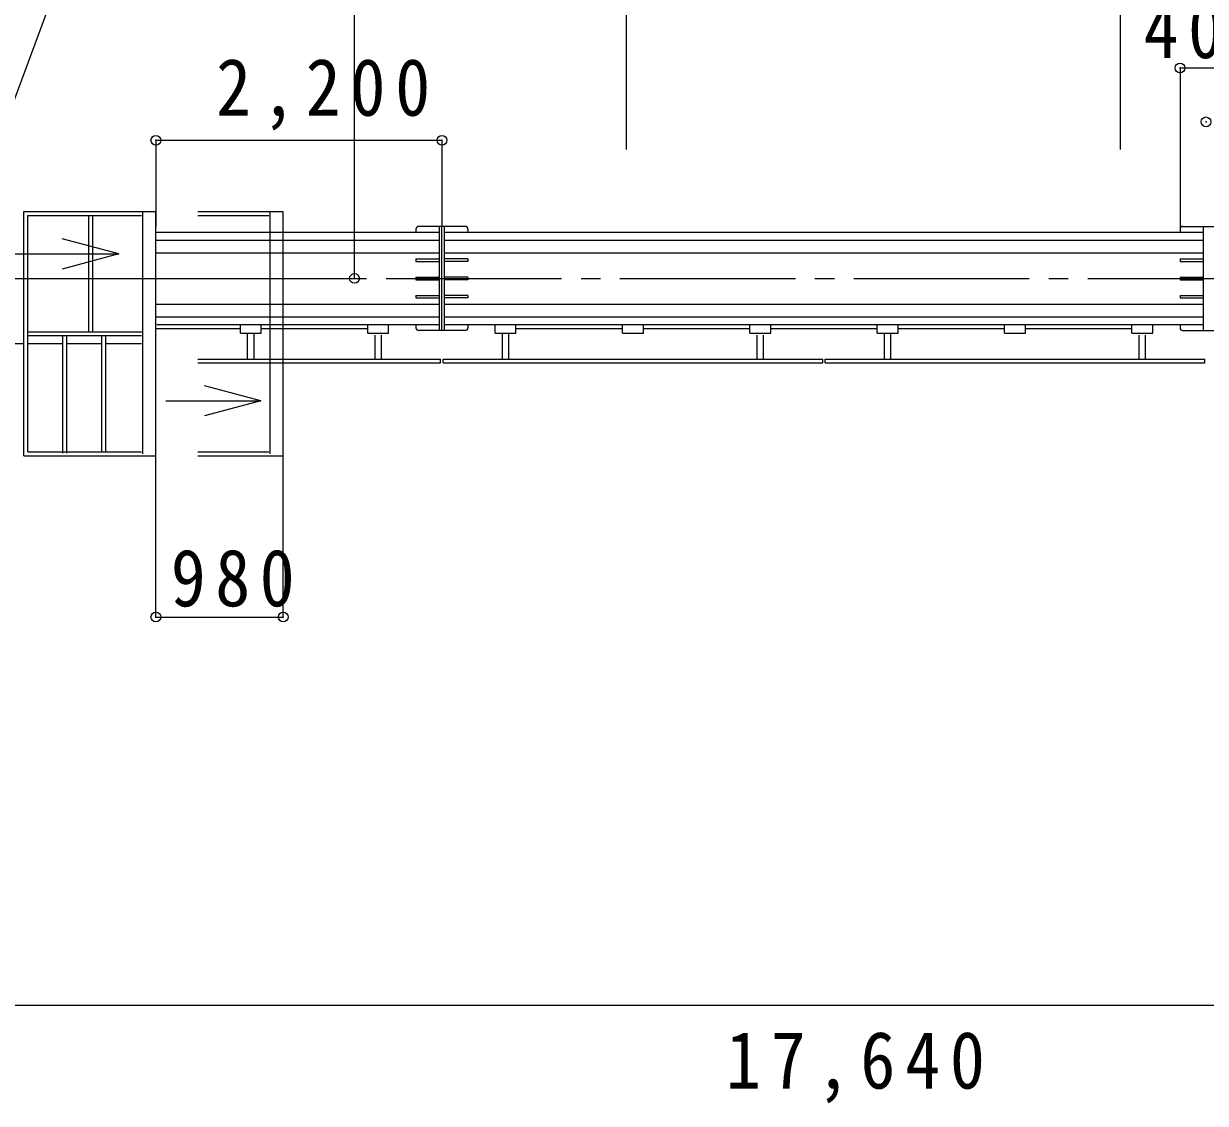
# Model space of a CAD drawing. Units: millimetres at full size, sheet at 1:150; details may follow other scales. Extents: x -30700 to 29919, y -306531 to 293469.
# Drawn here: x 1370 to 10464, y -10744 to -2436 of the extents above; entities that cross this region are included whole.
import ezdxf

# ---------------------------------------------------------------- set-up
doc = ezdxf.new("R2010")
doc.units = ezdxf.units.MM
doc.header["$LTSCALE"] = 150
doc.header["$PDMODE"] = 32
doc.header["$PDSIZE"] = 75
doc.linetypes.add('CHAIN2', pattern=[12, 9, -1, 1, -1])
doc.layers.add('1-1', color=7, linetype='Continuous', lineweight=9)
doc.layers.add('1-2', color=4, linetype='Continuous', lineweight=9)
doc.styles.add('ＭＳ ゴシック', font='')
doc.styles.get('ＭＳ ゴシック').set_extended_font_data('MS Gothic')

msp = doc.modelspace()

# ---------------------------------------------------------------- linework, layer by layer
at = {"layer": '1-1'}
for p, q in [((1372.7, -5761.6), (1372.7, -3881.6)), ((1372.7, -3881.6), (2387.7, -3881.6)), ((2287.7, -5746.6), (2287.7, -3884.8)), ((2387.7, -5761.6), (2387.7, -3881.6)), ((1402.7, -5731.6), (1402.7, -3911.6)), ((1402.7, -3911.6), (2277.9, -3911.6)), ((1872.7, -4806.5), (1872.7, -3916)), ((1902.7, -4807.2), (1902.7, -3916)), ((4769.2, -3996.6), (4409.2, -3996.6)), ((4570.2, -4796.6), (4570.2, -3996.6)), ((4589.2, -4793.8), (4589.2, -3996.8)), ((4608.2, -4796.6), (4608.2, -3996.6)), ((4608.2, -4796.6), (4608.2, -3996.6)), ((10289.2, -3996.6), (10649.2, -3996.6)), ((10450.2, -4796.6), (10450.2, -3996.6)), ((10450.2, -4796.6), (10450.2, -3996.6)), ((10450.2, -4796.6), (10450.2, -3996.6)), ((2101.6, -4208.2), (1666.9, -4091.8)), ((2387.7, -4041), (4567.5, -4041)), ((4389.2, -4016.6), (4389.2, -4042.3)), ((4609, -4041), (10448.1, -4041)), ((4789.2, -4016.6), (4789.2, -4042.3)), ((10269.2, -4016.6), (10269.2, -4042.3)), ((2387.7, -4101.6), (4567.3, -4101.6)), ((4611.3, -4101.6), (10450.1, -4101.6)), ((2101.6, -4208.2), (1666.9, -4324.7)), ((4565.4, -4202.4), (2388.3, -4202.4)), ((4389.2, -4246.6), (4389.2, -4266.6)), ((4389.2, -4246.6), (4569, -4246.6)), ((4389.2, -4266.6), (4569.8, -4266.6)), ((4789.2, -4266.6), (4608.7, -4266.6)), ((10450.1, -4202.4), (4609.4, -4202.4)), ((4789.2, -4246.6), (4609.4, -4246.6)), ((4789.2, -4246.6), (4789.2, -4266.6)), ((10269.2, -4246.6), (10269.2, -4266.6)), ((10269.2, -4246.6), (10449, -4246.6)), ((10269.2, -4266.6), (10449.8, -4266.6)), ((4389.2, -4386.6), (4389.2, -4406.6)), ((4389.2, -4386.6), (4569.8, -4386.6)), ((4389.2, -4406.6), (4570.5, -4406.6)), ((4789.2, -4406.6), (4608, -4406.6)), ((4789.2, -4386.6), (4608.7, -4386.6)), ((4789.2, -4386.6), (4789.2, -4406.6)), ((10269.2, -4386.6), (10269.2, -4406.6)), ((10269.2, -4386.6), (10449.8, -4386.6)), ((10269.2, -4406.6), (10450.5, -4406.6)), ((4389.2, -4526.6), (4389.2, -4546.6)), ((4389.2, -4526.6), (4570.2, -4526.6)), ((4389.2, -4546.6), (4569.8, -4546.6)), ((4789.2, -4526.6), (4608.2, -4526.6)), ((4789.2, -4546.6), (4608.7, -4546.6)), ((4789.2, -4526.6), (4789.2, -4546.6)), ((10269.2, -4526.6), (10269.2, -4546.6)), ((10269.2, -4526.6), (10450.2, -4526.6)), ((10269.2, -4546.6), (10449.8, -4546.6)), ((4567.3, -4596.5), (2388.3, -4596.5)), ((10450.1, -4596.5), (4609.4, -4596.5)), ((2388.3, -4691.6), (4569.1, -4691.6)), ((4609.4, -4691.6), (10450.1, -4691.6)), ((1402.7, -4806.6), (2283.1, -4806.6)), ((2385.5, -4782.2), (3035.8, -4782.2)), ((2395.1, -4752.2), (4567.5, -4752.2)), ((2395.1, -4782.2), (3035.1, -4782.2)), ((3039.2, -4816.6), (3039.2, -4753.9)), ((3039.2, -4816.6), (3039.2, -4753.9)), ((3039.2, -4816.6), (3199.2, -4816.6)), ((3039.2, -4816.6), (3199.2, -4816.6)), ((3094.2, -5013.9), (3094.2, -4818.7)), ((3144.2, -5013.9), (3144.2, -4818.7)), ((3198.3, -4782.2), (4008.4, -4782.2)), ((3199.2, -4816.6), (3199.2, -4753.9)), ((3199.2, -4816.6), (3199.2, -4753.9)), ((3199.4, -4782.2), (4017.7, -4782.2)), ((4019.2, -4816.6), (4019.2, -4753.9)), ((4019.2, -4816.6), (4019.2, -4753.9)), ((4019.2, -4816.6), (4179.2, -4816.6)), ((4019.2, -4816.6), (4179.2, -4816.6)), ((4179.2, -4816.6), (4179.2, -4753.9)), ((4179.2, -4816.6), (4179.2, -4753.9)), ((4389.2, -4752.3), (4389.2, -4776.6)), ((4769.2, -4796.6), (4409.2, -4796.6)), ((4609, -4752.2), (10450.1, -4752.2)), ((4789.2, -4752.3), (4789.2, -4776.6)), ((4999.2, -4816.6), (4999.2, -4753.9)), ((4999.2, -4816.6), (4999.2, -4753.9)), ((4999.2, -4816.6), (4999.2, -4753.9)), ((4999.2, -4816.6), (5159.2, -4816.6)), ((4999.2, -4816.6), (5159.2, -4816.6)), ((4999.2, -4816.6), (5159.2, -4816.6)), ((5159.2, -4816.6), (5159.2, -4753.9)), ((5159.2, -4816.6), (5159.2, -4753.9)), ((5159.2, -4816.6), (5159.2, -4753.9)), ((5160.9, -4782.2), (5975.8, -4782.2)), ((5979.2, -4816.6), (5979.2, -4753.9)), ((5979.2, -4816.6), (6139.2, -4816.6)), ((6139.2, -4816.6), (6139.2, -4753.9)), ((6139.4, -4782.2), (6957.7, -4782.2)), ((6959.2, -4816.6), (6959.2, -4753.9)), ((6959.2, -4816.6), (7119.2, -4816.6)), ((7116.2, -4782.2), (7938.6, -4782.2)), ((7119.2, -4816.6), (7119.2, -4753.9)), ((7939.2, -4816.6), (7939.2, -4753.9)), ((7939.2, -4816.6), (7939.2, -4753.9)), ((7939.2, -4816.6), (8099.2, -4816.6)), ((7939.2, -4816.6), (8099.2, -4816.6)), ((8095.3, -4782.2), (8918.3, -4782.2)), ((8099.2, -4816.6), (8099.2, -4753.9)), ((8099.2, -4816.6), (8099.2, -4753.9)), ((8100.9, -4782.2), (8915.8, -4782.2)), ((8919.2, -4816.6), (8919.2, -4753.9)), ((8919.2, -4816.6), (8919.2, -4753.9)), ((8919.2, -4816.6), (9079.2, -4816.6)), ((8919.2, -4816.6), (9079.2, -4816.6)), ((9079.2, -4816.6), (9079.2, -4753.9)), ((9079.2, -4816.6), (9079.2, -4753.9)), ((9079.4, -4782.2), (9897.7, -4782.2)), ((9090.8, -4782.2), (9898.1, -4782.2)), ((9899.2, -4816.6), (9899.2, -4753.9)), ((9899.2, -4816.6), (9899.2, -4753.9)), ((9899.2, -4816.6), (10059.2, -4816.6)), ((9899.2, -4816.6), (10059.2, -4816.6)), ((10059.2, -4816.6), (10059.2, -4753.9)), ((10059.2, -4816.6), (10059.2, -4753.9)), ((10269.2, -4752.3), (10269.2, -4776.6)), ((10289.2, -4796.6), (10649.2, -4796.6)), ((199.6, -4896.6), (1372.7, -4896.6)), ((1402.7, -4836.6), (2277.9, -4836.6)), ((1402.7, -4896.6), (1664.2, -4896.6)), ((1672.7, -5741.4), (1672.7, -4836.5)), ((1702.7, -5741.4), (1702.7, -4836.5)), ((1705.8, -4896.6), (1965.9, -4896.6)), ((1972.7, -5731), (1972.7, -4837.3)), ((2002.2, -4896.6), (2277.9, -4896.6)), ((2002.7, -5731), (2002.7, -4841.7)), ((4074.2, -5011.9), (4074.2, -4834.2)), ((4124.2, -5011.9), (4124.2, -4834.2)), ((5054.2, -5011.9), (5054.2, -4824.9)), ((5054.2, -5011.9), (5054.2, -4824.9)), ((5104.2, -5011.9), (5104.2, -4824.9)), ((5104.2, -5011.9), (5104.2, -4824.9)), ((7014.2, -5011.9), (7014.2, -4834.2)), ((7064.2, -5011.9), (7064.2, -4834.2)), ((7994.2, -5011.9), (7994.2, -4824.9)), ((8044.2, -5011.9), (8044.2, -4824.9)), ((9954.2, -5011.9), (9954.2, -4834.2)), ((10004.2, -5011.9), (10004.2, -4834.2)), ((2711.3, -5016.6), (4579.2, -5016.6)), ((2711.3, -5046.6), (4579.2, -5046.6)), ((4579.2, -5046.6), (4579.2, -5016.6)), ((4599.2, -5046.6), (4599.2, -5016.6)), ((4599.2, -5016.6), (7519.2, -5016.6)), ((4599.2, -5046.6), (4599.2, -5016.6)), ((4599.2, -5046.6), (7519.2, -5046.6)), ((7519.2, -5046.6), (7519.2, -5016.6)), ((7539.2, -5046.6), (7539.2, -5016.6)), ((7539.2, -5016.6), (10459.2, -5016.6)), ((7539.2, -5046.6), (10459.2, -5046.6)), ((10459.2, -5046.6), (10459.2, -5016.6)), ((10459.2, -5046.6), (10459.2, -5016.6)), ((1372.7, -5761.6), (2387.7, -5761.6)), ((1402.7, -5731.6), (2277.9, -5731.6))]:
    msp.add_line(p, q, dxfattribs=at)
at = {"layer": '1-1', "color": 4, "linetype": 'CHAIN2'}
msp.add_line((-30040.5, -4396.6), (17961.5, -4396.6), dxfattribs=at)
at = {"layer": '1-1'}
msp.add_lwpolyline([(2498.5, 220.3), (856, -4208.2), (2101.6, -4208.2)], dxfattribs=at)
for centre, start, end in [((4409.2, -4016.6), 90, 180), ((4769.2, -4016.6), 0, 90), ((4769.2, -4016.6), 0, 90), ((10289.2, -4016.6), 90, 180), ((10289.2, -4016.6), 90, 180), ((4409.2, -4776.6), 180, 270), ((4769.2, -4776.6), 270, 0), ((4769.2, -4776.6), 270, 0), ((10289.2, -4776.6), 180, 270), ((10289.2, -4776.6), 180, 270)]:
    msp.add_arc(centre, 20, start, end, dxfattribs=at)
at = {"layer": '1-2'}
for p, q in [((3916.3, -4396.6), (3916.3, 15603.4)), ((9810.9, -3405.6), (9810.9, 15603.4)), ((10269.2, -2776.6), (10669.2, -2776.6)), ((10269.2, -2776.6), (10269.2, -4042.3)), ((2387.7, -3333.2), (4589.2, -3333.2)), ((2387.7, -3333.2), (2387.7, -3996.8)), ((4589.2, -3333.2), (4589.2, -3996.8)), ((2711.3, -3881.6), (3367.7, -3881.6)), ((3267.7, -5746.6), (3267.7, -3884.8)), ((3367.7, -5761.6), (3367.7, -3881.6)), ((2711.3, -3911.6), (3257.9, -3911.6)), ((-546.5, -4396.6), (3916.3, -4396.6)), ((3195.8, -5338.1), (2761.1, -5221.7)), ((2387.7, -7001.5), (2387.7, -5761.6)), ((2711.3, -5731.6), (3257.9, -5731.6)), ((2711.3, -5761.6), (3367.7, -5761.6)), ((3367.7, -7001.5), (3367.7, -5761.6)), ((2387.7, -7001.5), (3367.7, -7001.5)), ((16349.2, -9991.2), (-1290.8, -9991.2))]:
    msp.add_line(p, q, dxfattribs=at)
for points in [[(6008.4, -3405.6), (6008.4, 15603.4), (9810.9, 15603.4)], [(2463.3, -5338.1), (3195.8, -5338.1), (2761.1, -5454.6)]]:
    msp.add_lwpolyline(points, dxfattribs=at)
for p in [(10269.2, -2776.6), (10469.2, -3191.8), (2387.7, -3333.2), (4589.2, -3333.2), (3916.3, -4396.6), (2387.7, -7001.5), (3367.7, -7001.5)]:
    msp.add_point(p, dxfattribs=at)

# ---------------------------------------------------------------- texts
at = {"layer": '1-2', "color": 7, "char_height": 439.9, "attachment_point": 7, "style": 'ＭＳ ゴシック'}
for s, insert in [('\\T1.27;\\W0.9;400', (9988.8, -2708.3)), ('\\T1.28;\\W0.9;2,200', (2851, -3258.2)), ('\\T1.27;\\W0.9;980', (2502.7, -6926.5)), ('\\T1.28;\\W0.9;17,640', (6774.7, -10743.5))]:
    msp.add_mtext(s, dxfattribs=dict(at, insert=insert))

doc.saveas('drawing.dxf')
